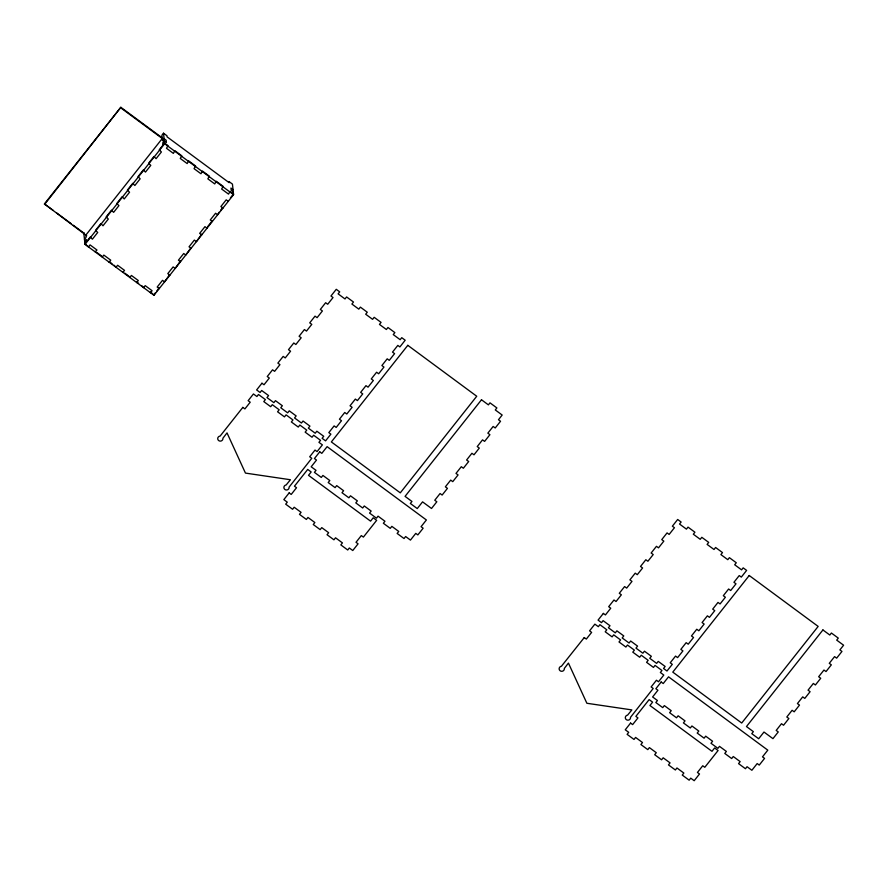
<?xml version="1.0" encoding="UTF-8"?>
<svg xmlns="http://www.w3.org/2000/svg" width="888" height="888" viewBox="0 0 888 888"><rect width="100%" height="100%" fill="white"/><g stroke="black" fill="none" stroke-linecap="round" stroke-linejoin="round"><path stroke-width="1.33" d="M163.092 138.506L120.835 107.293L44.4 203.907L86.724 235.764M44.467 204.562L120.835 107.293M83.761 232.612L85.015 244.367L153.946 295.282L233.566 194.65L232.445 184.105L228.993 181.563L229.115 182.662L167.077 136.841L166.955 135.742L163.514 133.2L161.916 135.209L162.504 140.704L164.102 138.683L166.167 140.215L166.4 142.413L164.336 140.881L162.737 142.89L162.97 145.088M85.836 235.109L162.271 138.506M84.471 239.316L86.069 237.307L85.781 234.621M84.704 241.514L86.303 239.505L86.536 241.703M85.015 244.367L164.635 143.734L163.514 133.2M155.467 292.607L153.946 295.282M156.91 290.787L159.185 287.912L159.252 288.578L157.187 287.046L162.493 280.342L164.569 281.862L169.797 274.492M207.714 226.573L212.265 220.823L212.343 221.489L210.267 219.958L215.584 213.253L217.649 214.774L219.092 212.199M220.613 210.29L222.888 207.415L222.955 208.07L220.89 206.538L226.196 199.833L228.26 201.354L228.194 200.699M230.425 197.88L233.5 193.995L230.059 191.442L228.538 194.117L221.634 189.022L223.166 186.358L216.272 181.263L214.741 183.938L207.848 178.843L209.379 176.168L202.486 171.084L200.954 173.748L194.061 168.665L195.582 165.989L188.689 160.894L187.168 163.57L180.275 158.475L181.796 155.811L174.903 150.716L173.382 153.391L166.489 148.296L168.01 145.621L164.569 143.079L159.263 149.783L161.394 151.97L156.088 158.686L153.946 156.499L148.64 163.203L150.782 165.39L145.477 172.094L143.334 169.919L138.029 176.623L140.16 178.81L134.854 185.514L132.723 183.328L127.406 190.043L129.548 192.23L124.242 198.934L122.1 196.748L116.794 203.452L118.925 205.639L113.62 212.354L111.488 210.167L106.172 216.872L108.314 219.059L103.008 225.774L100.866 223.587L95.56 230.292L97.702 232.478L92.385 239.183L90.254 236.996L84.937 243.712L88.456 246.919L90.054 244.899L96.947 249.994L95.349 252.003L95.282 251.348M233.033 189.599L230.969 188.067L231.202 190.265L233.267 191.797M120.912 107.959L163.159 139.161M164.635 143.734L233.566 194.65M169.874 275.158L167.799 273.626L173.116 266.922L175.18 268.442L180.419 261.083L180.486 261.738L178.421 260.206L183.727 253.502L185.792 255.034L191.031 247.663L191.109 248.318L189.033 246.797L194.35 240.082L196.415 241.614L201.654 234.243L201.72 234.898L199.656 233.378L204.962 226.662L207.026 228.194L206.96 227.539M45.51 204.728L53.291 210.467M56.632 212.931L71.084 223.609M73.304 225.252L84.427 233.466M97.247 252.803L101.188 255.711M112.021 263.714L109.069 261.527L109.135 262.193L110.734 260.173L103.841 255.089L102.242 257.098L102.175 256.443M113.997 265.168L116.028 267.277L117.627 265.268L124.52 270.363L122.921 272.372L122.855 271.717M124.831 273.171L128.76 276.079M138.617 283.35L136.641 281.896L136.719 282.551L138.306 280.541L131.413 275.447L129.826 277.467L129.748 276.801M141.569 285.536L143.612 287.645L145.199 285.636L152.092 290.72L150.505 292.74L150.427 292.074M151.293 292.718L153.013 293.984M242.835 407.381L220.124 436.086A2.609 2.531 -6.1 0 0 217.738 438.938A2.609 2.531 -6.1 0 0 220.668 441.092A2.609 2.531 -6.1 0 0 222.91 438.25L227.017 432.9L245.454 473.093L290.432 479.742L286.169 484.959A2.609 2.531 -6.1 0 0 283.916 487.812A2.609 2.531 -6.1 0 0 286.835 489.976A2.609 2.531 -6.1 0 0 289.088 487.124L311.766 458.297L309.701 456.765L315.007 450.061L317.083 451.592L322.388 444.877L318.936 442.335L320.535 440.326L313.642 435.231L312.043 437.24L305.15 432.145L306.749 430.136L299.855 425.041L298.257 427.061L291.364 421.966L292.962 419.957L286.069 414.863L284.471 416.872L277.578 411.788L279.176 409.768L272.283 404.684L270.685 406.693L263.792 401.598L265.379 399.589L258.486 394.494L256.898 396.514L253.446 393.961L248.141 400.677L250.216 402.197L244.899 408.913L242.835 407.381M261.949 383.228L256.632 389.943L260.084 392.485L261.671 390.476L268.565 395.56L266.977 397.58L273.87 402.664L275.458 400.655L282.351 405.749L280.763 407.759L287.656 412.853L289.255 410.833L296.148 415.928L294.55 417.937L301.443 423.032L303.041 421.023L309.934 426.118L308.336 428.127L315.229 433.222L316.827 431.202L323.72 436.297L322.122 438.306L325.574 440.859L330.88 434.143L328.815 432.623L334.121 425.907L336.186 427.439L341.492 420.723L339.427 419.203L344.733 412.487L346.808 414.019L352.114 407.315L350.05 405.783L355.355 399.078L357.42 400.599L362.726 393.895L360.661 392.363L365.967 385.658L368.043 387.179L373.349 380.475L371.273 378.943L376.59 372.239L378.654 373.77L383.96 367.055L381.896 365.534L387.201 358.819L389.266 360.35L394.583 353.635L392.507 352.114L397.824 345.399L399.889 346.931L405.194 340.226L401.753 337.673L400.155 339.693L393.262 334.598L394.86 332.589L387.967 327.494L386.369 329.504L379.476 324.42L381.063 322.399L374.17 317.316L372.583 319.325L365.69 314.23L367.277 312.221L360.384 307.126L358.796 309.146L351.903 304.051L353.491 302.042L346.598 296.947L345.01 298.956L338.117 293.861L339.704 291.852L336.263 289.31L330.958 296.015L333.022 297.547L327.716 304.251L325.641 302.73L320.335 309.435L322.399 310.966L317.094 317.671L315.029 316.139L309.723 322.855L311.788 324.375L306.482 331.091L304.406 329.559L299.101 336.274L301.176 337.795L295.859 344.511L293.795 342.979L288.489 349.683L290.554 351.215L285.248 357.92L283.183 356.399L277.866 363.103L279.942 364.635L274.625 371.339L272.561 369.819L267.255 376.523L269.319 378.055L264.014 384.759L261.949 383.228M319.736 451.837L314.43 458.541L316.494 460.073L311.189 466.777L316.017 470.34L314.419 472.361L321.312 477.444L322.91 475.435L329.803 480.53L328.205 482.539L335.098 487.634L336.696 485.614L343.589 490.709L342.002 492.718L348.895 497.813L350.483 495.804L357.376 500.888L355.788 502.908L362.681 507.992L364.269 505.982L371.162 511.077L369.575 513.086L376.468 518.181L378.055 516.161L384.948 521.256L383.361 523.265L390.254 528.36L391.841 526.351L398.734 531.435L397.147 533.455L404.04 538.539L405.627 536.53L410.456 540.093L415.762 533.388L417.837 534.909L423.143 528.205L421.067 526.673L426.384 519.968L327.117 446.653L321.811 453.357L319.736 451.837M289.144 492.907L283.838 499.611L287.279 502.164L285.692 504.173L292.585 509.268L294.172 507.248L301.065 512.343L299.478 514.352L306.371 519.447L307.958 517.438L314.851 522.521L313.264 524.542L320.157 529.625L321.756 527.616L328.649 532.711L327.05 534.72L333.944 539.815L335.542 537.795L342.435 542.89L340.837 544.899L347.73 549.994L349.328 547.985L352.769 550.527L358.075 543.822L356.01 542.291L361.316 535.586L363.392 537.107L376.656 520.335L373.215 517.793L370.562 521.145L308.513 475.324L311.166 471.972L307.725 469.43L294.45 486.202L296.525 487.723L291.209 494.438L289.144 492.907M407.803 345.332L331.357 441.935L400.288 492.851L476.734 396.248L407.803 345.332M481.496 399.767L405.061 496.37L411.954 501.465L410.356 503.474L417.249 508.569L422.566 501.864L431.524 508.48L436.829 501.764L434.765 500.244L440.071 493.528L442.135 495.06L447.452 488.356L445.376 486.824L450.693 480.119L452.758 481.64L458.064 474.936L455.999 473.404L461.305 466.7L463.37 468.231L468.686 461.516L466.611 459.995L471.917 453.28L473.992 454.811L479.298 448.096L477.233 446.575L482.539 439.86L484.604 441.392L489.91 434.687L487.845 433.155L493.151 426.451L495.227 427.972L500.532 421.267L498.468 419.735L502.175 415.04L495.282 409.945L496.88 407.936L489.987 402.841L488.389 404.861L481.496 399.767M584.26 637.562L561.416 666.266A2.609 2.531 -6.1 0 0 559.163 669.108A2.609 2.531 -6.1 0 0 562.082 671.273A2.609 2.531 -6.1 0 0 564.335 668.42L568.431 663.081L586.868 703.263L631.856 709.912L627.583 715.14A2.609 2.531 -6.1 0 0 625.341 717.981A2.609 2.531 -6.1 0 0 628.26 720.146A2.609 2.531 -6.1 0 0 630.513 717.304L653.191 688.466L651.126 686.946L656.432 680.23L658.496 681.762L663.802 675.058L660.361 672.505L661.949 670.495L655.055 665.401L653.468 667.421L646.575 662.326L648.162 660.317L641.269 655.222L639.682 657.231L632.789 652.147L634.376 650.127L627.483 645.043L625.896 647.052L619.003 641.957L620.59 639.948L613.697 634.853L612.11 636.874L605.216 631.779L606.804 629.77L599.911 624.675L598.323 626.684L594.871 624.142L589.565 630.846L591.63 632.378L586.324 639.083L584.26 637.562M603.363 613.408L598.057 620.113L601.509 622.666L603.096 620.645L609.989 625.74L608.402 627.749L615.295 632.844L616.883 630.835L623.776 635.919L622.188 637.939L629.081 643.023L630.669 641.014L637.562 646.109L635.975 648.118L642.868 653.213L644.455 651.193L651.348 656.288L649.761 658.297L656.654 663.392L658.241 661.382L665.134 666.466L663.547 668.486L666.988 671.028L672.305 664.324L670.229 662.792L675.546 656.088L677.611 657.608L682.916 650.904L680.852 649.372L686.158 642.668L688.222 644.189L693.539 637.484L691.463 635.952L696.769 629.248L698.845 630.78L704.151 624.064L702.086 622.544L707.392 615.828L709.457 617.36L714.762 610.655L712.698 609.124L718.004 602.419L720.079 603.94L725.385 597.236L723.32 595.704L728.626 588.999L730.691 590.52L735.997 583.816L733.932 582.284L739.238 575.579L741.314 577.111L746.619 570.396L743.167 567.854L741.58 569.863L734.687 564.768L736.274 562.759L729.381 557.664L727.794 559.684L720.901 554.589L722.488 552.58L715.595 547.485L714.008 549.494L707.114 544.411L708.702 542.39L701.809 537.307L700.221 539.316L693.328 534.221L694.916 532.212L688.022 527.117L686.435 529.137L679.542 524.042L681.129 522.033L677.677 519.48L672.371 526.196L674.447 527.716L669.13 534.432L667.066 532.9L661.76 539.615L663.824 541.136L658.519 547.852L656.454 546.32L651.137 553.024L653.213 554.556L647.896 561.26L645.831 559.74L640.525 566.444L642.59 567.976L637.284 574.68L635.22 573.16L629.903 579.864L631.979 581.396L626.673 588.1L624.597 586.568L619.291 593.284L621.356 594.805L616.05 601.52L613.985 599.988L608.68 606.693L610.744 608.225L605.438 614.929L603.363 613.408M661.16 682.006L655.855 688.722L657.919 690.242L652.613 696.958L657.442 700.521L655.844 702.53L662.737 707.625L664.335 705.605L671.228 710.7L669.63 712.709L676.523 717.804L678.121 715.795L685.014 720.89L683.416 722.899L690.309 727.994L691.907 725.973L698.801 731.068L697.202 733.077L704.095 738.172L705.694 736.163L712.587 741.247L710.988 743.267L717.881 748.351L719.48 746.342L726.373 751.437L724.775 753.446L731.668 758.541L733.266 756.52L740.159 761.615L738.561 763.625L745.454 768.719L747.052 766.71L751.881 770.273L757.187 763.558L759.251 765.09L764.557 758.385L762.492 756.854L767.798 750.149L668.542 676.834L663.225 683.538L661.16 682.006M630.569 723.087L625.263 729.792L628.704 732.334L627.117 734.354L634.01 739.438L635.597 737.429L642.49 742.523L640.903 744.533L647.796 749.627L649.383 747.607L656.276 752.702L654.689 754.711L661.582 759.806L663.17 757.797L670.063 762.881L668.475 764.901L675.368 769.985L676.956 767.976L683.849 773.071L682.262 775.08L689.155 780.175L690.742 778.154L694.194 780.707L699.5 773.992L697.435 772.471L702.741 765.756L704.806 767.288L718.081 750.515L714.629 747.974L711.976 751.326L649.938 705.505L652.591 702.142L649.15 699.6L635.875 716.372L637.939 717.904L632.633 724.608L630.569 723.087M749.217 575.513L672.782 672.116L741.713 723.032L818.159 626.417L749.217 575.513M822.921 629.947L746.475 726.551L753.368 731.645L751.781 733.655L758.674 738.749L763.98 732.034L772.949 738.65L778.254 731.945L776.19 730.413L781.495 723.709L783.56 725.241L788.866 718.525L786.801 717.005L792.107 710.289L794.183 711.821L799.489 705.105L797.413 703.585L802.73 696.869L804.794 698.401L810.1 691.697L808.036 690.165L813.341 683.46L815.406 684.981L820.723 678.277L818.647 676.745L823.964 670.04L826.029 671.561L831.335 664.857L829.27 663.325L834.576 656.62L836.64 658.152L841.957 651.437L839.882 649.916L843.6 645.221L836.707 640.126L838.294 638.117L831.401 633.022L829.814 635.031L822.921 629.947"/></g></svg>
